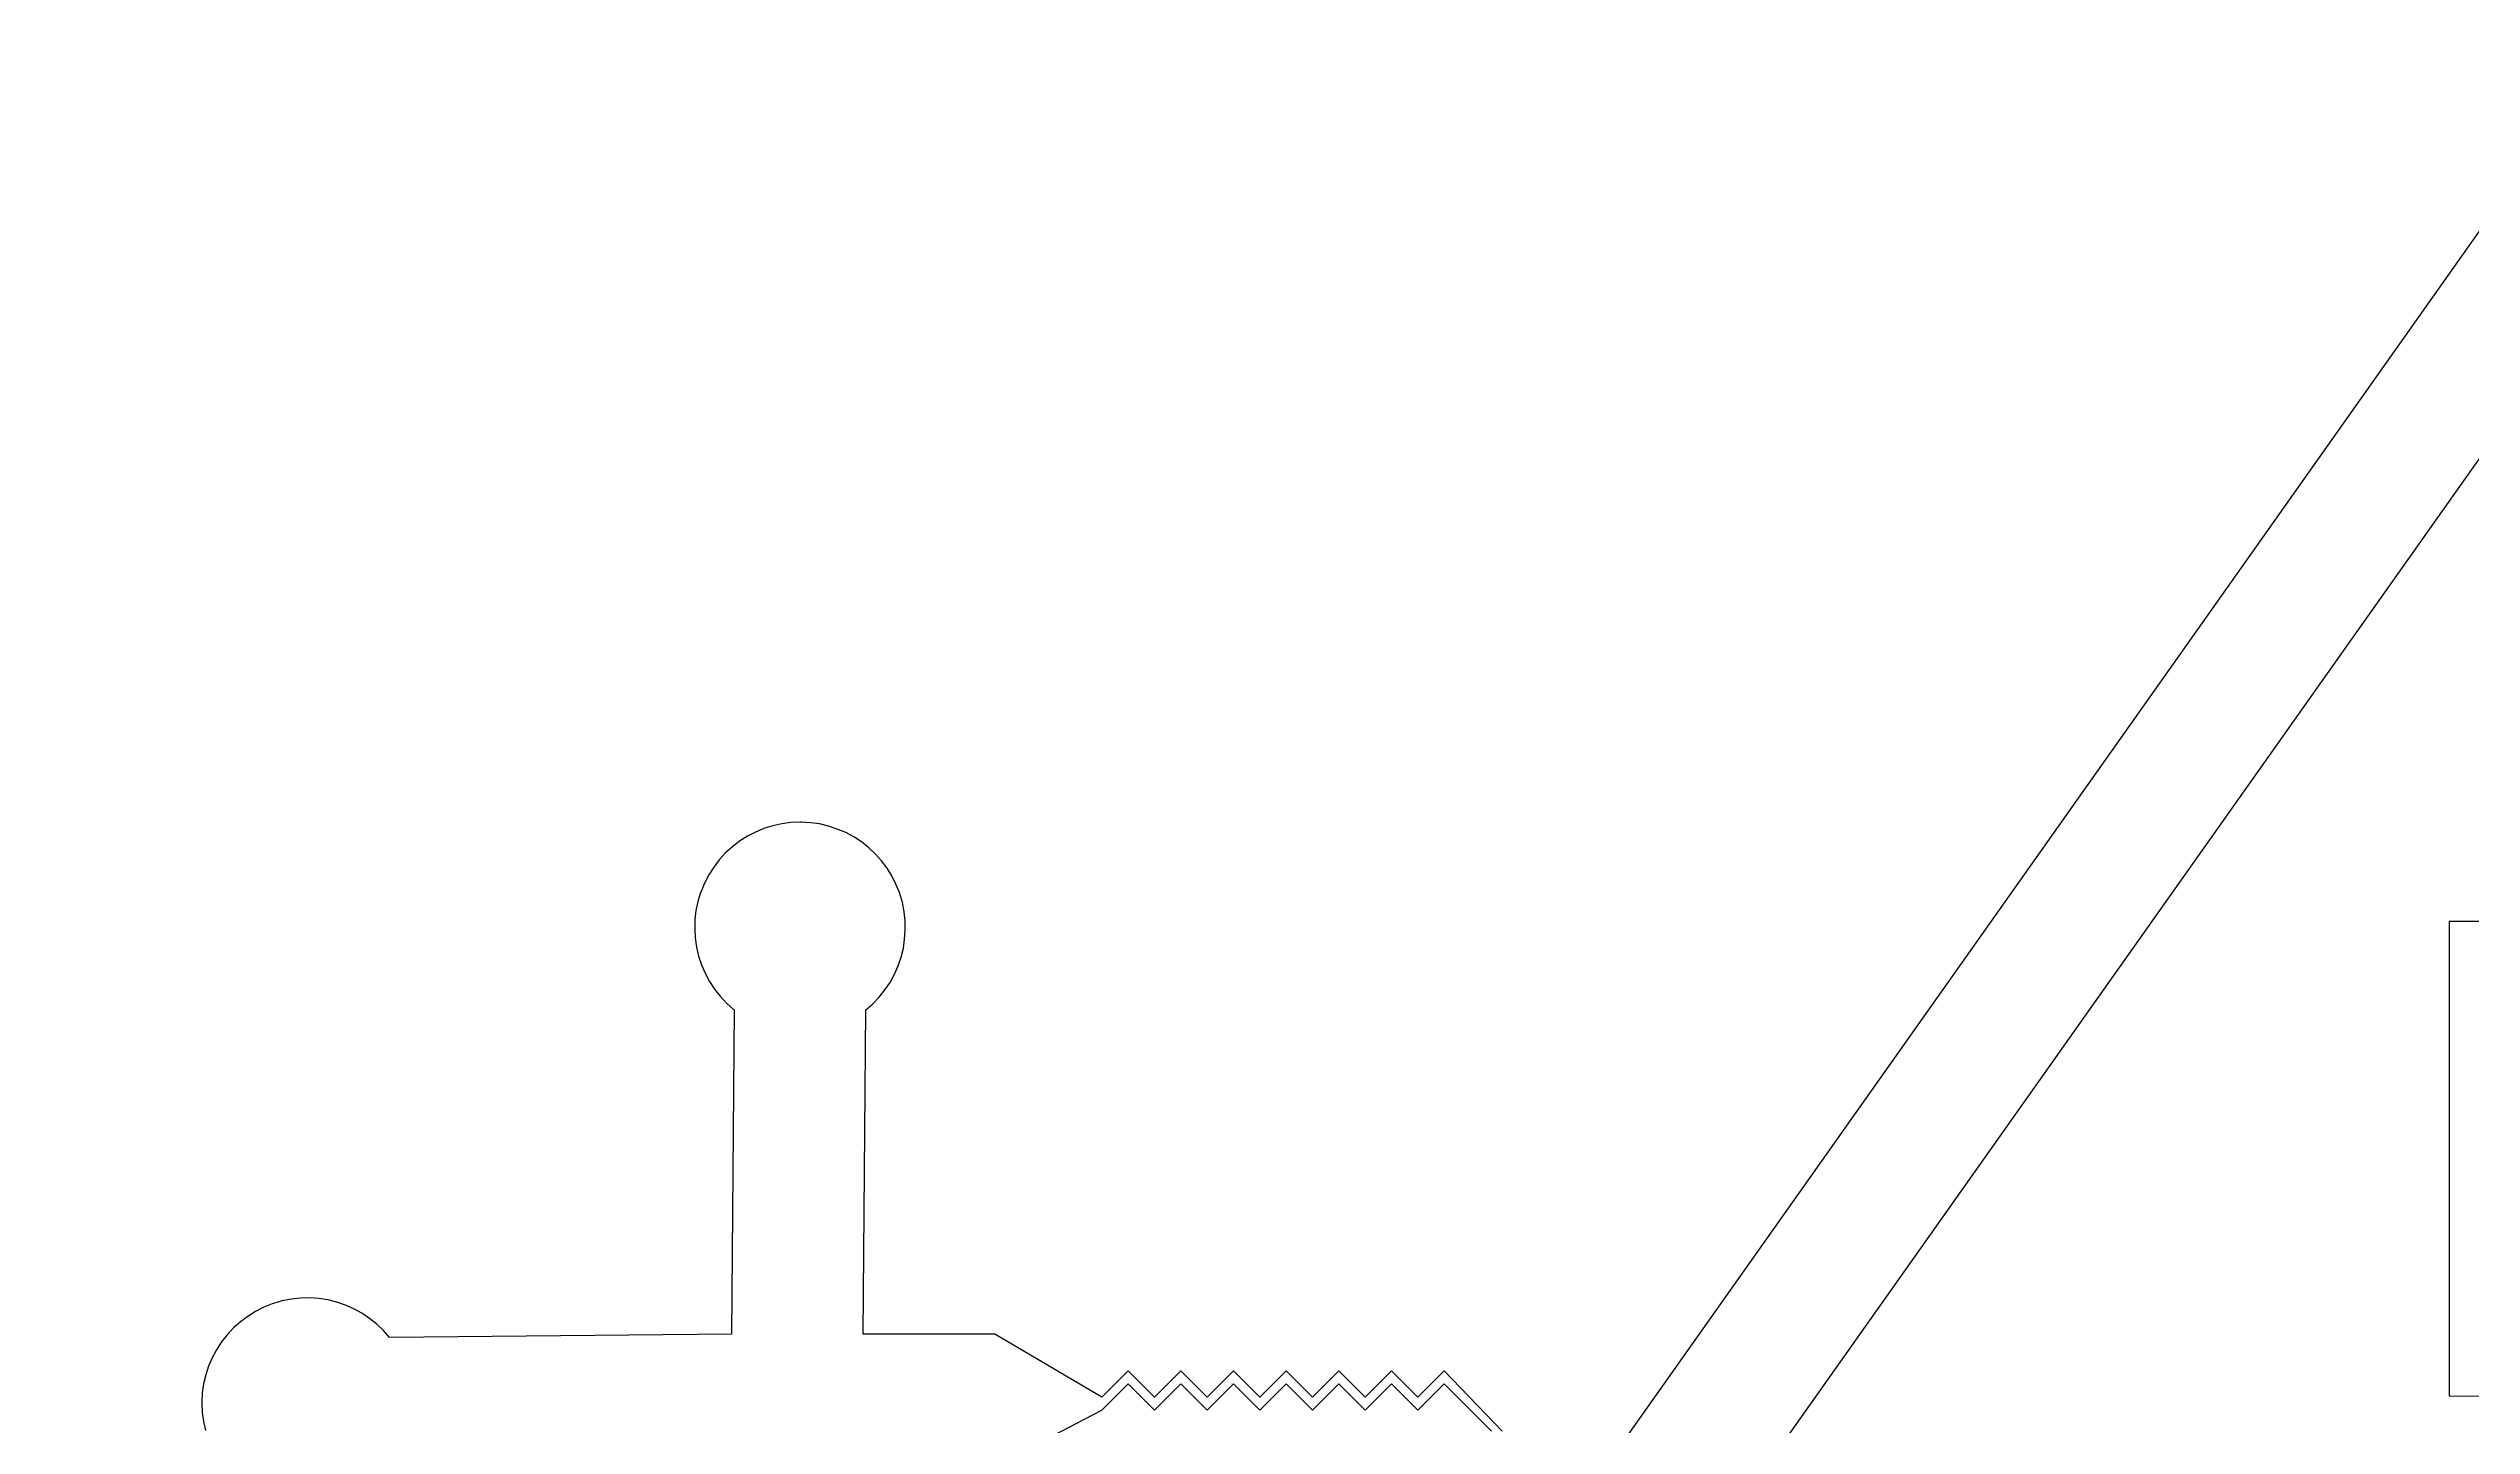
# Model space of a CAD drawing. Extents: x -11.9 to 24.9, y -7.6 to 11.7.
# Drawn here: x -11.86 to 6.54, y 1.26 to 11.71 of the extents above; entities that cross this region are included whole.
import ezdxf

# ---------------------------------------------------------------- set-up
doc = ezdxf.new("R2010")
doc.units = 13
doc.layers.add('1', color=91, linetype='CONTINUOUS')

msp = doc.modelspace()

# ---------------------------------------------------------------- linework, layer by layer
at = {"layer": '1'}
for points in [[(7.57, 11.692), (0, 1)], [(7.57, -6.096), (1.467, -0.001), (1.467, 1), (1.225, 1), (7.57, 9.962)], [(-0.82, 1.218), (-1.26, 1.675), (-1.46, 1.475), (-1.66, 1.675), (-1.86, 1.475), (-2.06, 1.675), (-2.26, 1.475), (-2.46, 1.675), (-2.66, 1.475), (-2.86, 1.675), (-3.06, 1.475), (-3.26, 1.675), (-3.46, 1.475), (-3.66, 1.675), (-3.86, 1.475), (-4.673, 1.952), (-5.673, 1.952), (-5.653, 4.415), (-5.6, 4.461), (-5.552, 4.511), (-5.508, 4.566), (-5.469, 4.624), (-5.436, 4.685), (-5.408, 4.749), (-5.385, 4.815), (-5.368, 4.883), (-5.358, 4.952), (-5.353, 5.021), (-5.354, 5.09), (-5.362, 5.16), (-5.375, 5.229), (-5.398, 5.305), (-5.424, 5.37), (-5.455, 5.432), (-5.492, 5.491), (-5.534, 5.547), (-5.58, 5.598), (-5.631, 5.646), (-5.686, 5.69), (-5.745, 5.728), (-5.806, 5.761), (-5.87, 5.787), (-5.936, 5.81), (-6.004, 5.826), (-6.073, 5.836), (-6.143, 5.84), (-6.153, 5.84), (-6.223, 5.837), (-6.292, 5.828), (-6.36, 5.813), (-6.427, 5.792), (-6.491, 5.765), (-6.553, 5.733), (-6.612, 5.695), (-6.667, 5.653), (-6.719, 5.606), (-6.766, 5.553), (-6.808, 5.499), (-6.846, 5.44), (-6.878, 5.378), (-6.905, 5.314), (-6.908, 5.305), (-6.928, 5.238), (-6.943, 5.17), (-6.951, 5.1), (-6.953, 5.029), (-6.949, 4.961), (-6.939, 4.892), (-6.923, 4.823), (-6.901, 4.757), (-6.874, 4.693), (-6.841, 4.63), (-6.803, 4.573), (-6.759, 4.518), (-6.712, 4.467), (-6.66, 4.42), (-6.653, 4.415), (-6.673, 1.952), (-9.272, 1.928), (-9.318, 1.98), (-9.368, 2.029), (-9.423, 2.072), (-9.481, 2.112), (-9.542, 2.145), (-9.606, 2.173), (-9.672, 2.196), (-9.74, 2.213), (-9.809, 2.223), (-9.878, 2.228), (-9.948, 2.227), (-10.017, 2.219), (-10.086, 2.205), (-10.153, 2.186), (-10.162, 2.183), (-10.227, 2.157), (-10.289, 2.126), (-10.348, 2.088), (-10.404, 2.047), (-10.456, 2), (-10.504, 1.948), (-10.547, 1.894), (-10.585, 1.835), (-10.618, 1.774), (-10.646, 1.71), (-10.667, 1.644), (-10.683, 1.575), (-10.693, 1.507), (-10.697, 1.437), (-10.697, 1.428), (-10.694, 1.358), (-10.685, 1.289), (-10.67, 1.221)], [(8.138, 5.085), (6.373, 5.085), (6.373, 1.485), (9.973, 1.453)], [(-4.673, 0.953), (-3.86, 1.376), (-3.66, 1.575), (-3.46, 1.376), (-3.26, 1.575), (-3.06, 1.376), (-2.86, 1.575), (-2.66, 1.376), (-2.46, 1.575), (-2.26, 1.376), (-2.06, 1.575), (-1.86, 1.376), (-1.66, 1.575), (-1.46, 1.376), (-1.26, 1.575), (-0.9, 1.218)]]:
    msp.add_lwpolyline(points, dxfattribs=at)

doc.saveas('drawing.dxf')
